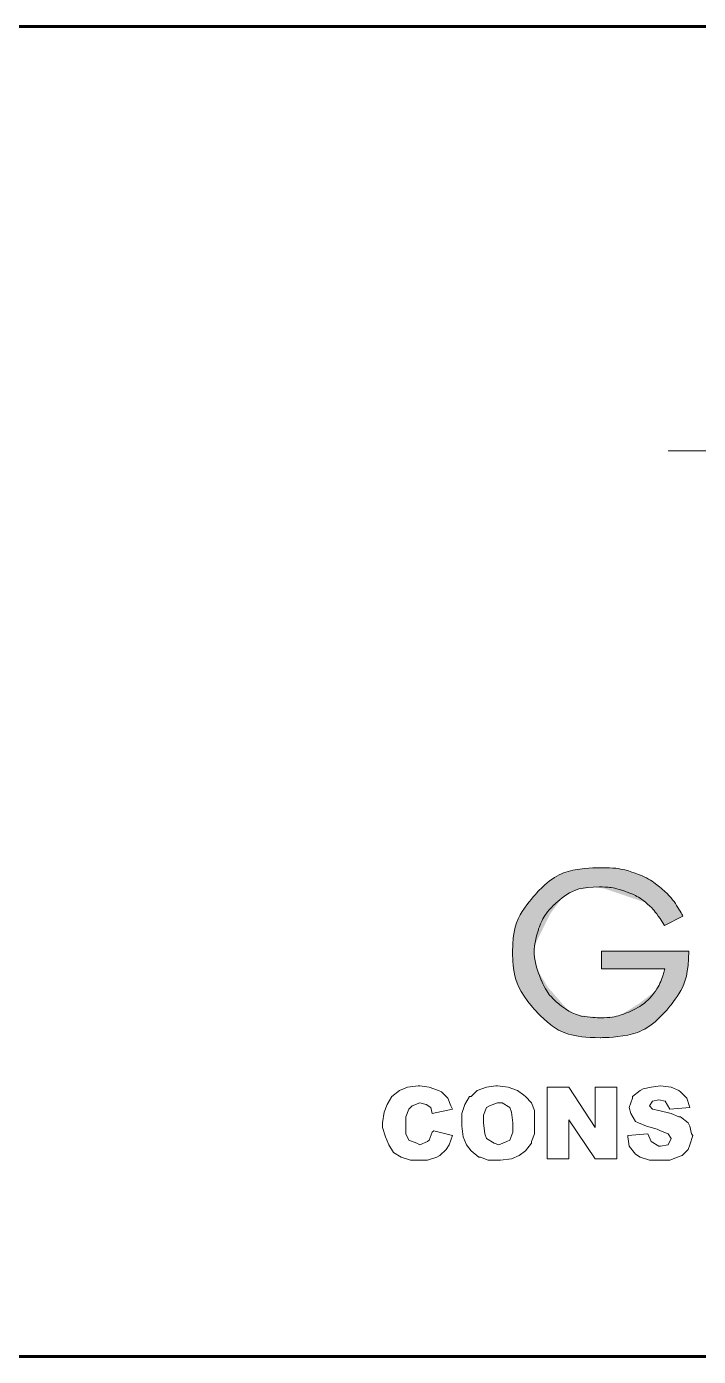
# Model space of a CAD drawing. Header units: inches. Extents: x 140 to 978, y -82 to 38.
# Drawn here: x 661.324 to 662.762, y -58.832 to -55.986 of the extents above; entities that cross this region are included whole.
import ezdxf

# ---------------------------------------------------------------- set-up
doc = ezdxf.new("R2010")
doc.units = ezdxf.units.IN
doc.header["$MEASUREMENT"] = 0
doc.layers.add('UNSAAC- ROTULO', color=7, linetype='Continuous', lineweight=60)
doc.layers.add('UNSAAC-TEXTOS', color=250, linetype='Continuous', lineweight=0)

msp = doc.modelspace()

# ---------------------------------------------------------------- hatches: boundary and pattern name
at = {"layer": 'UNSAAC-TEXTOS'}
h = msp.add_hatch(color=86, dxfattribs=at)
h.dxf.hatch_style = 1
edge = h.paths.add_edge_path()
edge.add_spline(control_points=[(662.4638, -57.8013), (662.4589, -57.8037), (662.4539, -57.8067), (662.4487, -57.8104)], knot_values=[0.18875, 0.18875, 0.18875, 0.18875, 0.1925, 0.1925, 0.1925, 0.1925], degree=3, periodic=0)
edge.add_spline(control_points=[(662.4487, -57.8104), (662.4417, -57.8152), (662.4345, -57.8213), (662.4267, -57.8289)], knot_values=[0.1925, 0.1925, 0.1925, 0.1925, 0.1975, 0.1975, 0.1975, 0.1975], degree=3, periodic=0)
edge.add_spline(control_points=[(662.4267, -57.8289), (662.4228, -57.8327), (662.4187, -57.8369), (662.4145, -57.8415), (662.4145, -57.8415), (662.4135, -57.8427), (662.4117, -57.8447)], knot_values=[0.1975, 0.1975, 0.1975, 0.1975, 0.2, 0.2, 0.2, 0.205, 0.205, 0.205, 0.205], degree=3, periodic=0)
edge.add_spline(control_points=[(662.4117, -57.8447), (662.4099, -57.8468), (662.4074, -57.8497), (662.4046, -57.8532)], knot_values=[0.205, 0.205, 0.205, 0.205, 0.21, 0.21, 0.21, 0.21], degree=3, periodic=0)
edge.add_spline(control_points=[(662.4046, -57.8532), (662.4017, -57.8568), (662.3984, -57.8609), (662.395, -57.8654)], knot_values=[0.21, 0.21, 0.21, 0.21, 0.215, 0.215, 0.215, 0.215], degree=3, periodic=0)
edge.add_spline(control_points=[(662.395, -57.8654), (662.3917, -57.8699), (662.3866, -57.8772), (662.3821, -57.8847), (662.3806, -57.8872)], knot_values=[0.215, 0.215, 0.215, 0.215, 0.22, 0.2225, 0.2225, 0.2225, 0.2225], degree=3, periodic=0)
edge.add_spline(control_points=[(662.3806, -57.8872), (662.3777, -57.8923), (662.3752, -57.8977), (662.373, -57.9037)], knot_values=[0.2225, 0.2225, 0.2225, 0.2225, 0.2275, 0.2275, 0.2275, 0.2275], degree=3, periodic=0)
edge.add_spline(control_points=[(662.373, -57.9037), (662.3707, -57.9097), (662.3689, -57.9164), (662.3675, -57.9241)], knot_values=[0.2275, 0.2275, 0.2275, 0.2275, 0.2325, 0.2325, 0.2325, 0.2325], degree=3, periodic=0)
edge.add_spline(control_points=[(662.3675, -57.9241), (662.366, -57.9317), (662.365, -57.9405), (662.3645, -57.9506)], knot_values=[0.2325, 0.2325, 0.2325, 0.2325, 0.2375, 0.2375, 0.2375, 0.2375], degree=3, periodic=0)
edge.add_spline(control_points=[(662.3645, -57.9506), (662.3643, -57.9557), (662.3641, -57.9611), (662.3641, -57.9669), (662.3641, -57.9669), (662.3641, -57.9683), (662.3642, -57.9707)], knot_values=[0.2375, 0.2375, 0.2375, 0.2375, 0.24, 0.24, 0.24, 0.245, 0.245, 0.245, 0.245], degree=3, periodic=0)
edge.add_spline(control_points=[(662.3642, -57.9707), (662.3643, -57.9731), (662.3644, -57.9764), (662.3646, -57.9805)], knot_values=[0.245, 0.245, 0.245, 0.245, 0.25, 0.25, 0.25, 0.25], degree=3, periodic=0)
edge.add_spline(control_points=[(662.3646, -57.9805), (662.3648, -57.9845), (662.3651, -57.9892), (662.3656, -57.9942)], knot_values=[0.25, 0.25, 0.25, 0.25, 0.255, 0.255, 0.255, 0.255], degree=3, periodic=0)
edge.add_spline(control_points=[(662.3656, -57.9942), (662.3661, -57.9992), (662.3672, -58.0071), (662.3687, -58.0148), (662.3693, -58.0174)], knot_values=[0.255, 0.255, 0.255, 0.255, 0.26, 0.2625, 0.2625, 0.2625, 0.2625], degree=3, periodic=0)
edge.add_spline(control_points=[(662.3693, -58.0174), (662.3704, -58.0226), (662.372, -58.0278), (662.3742, -58.0333)], knot_values=[0.2625, 0.2625, 0.2625, 0.2625, 0.2675, 0.2675, 0.2675, 0.2675], degree=3, periodic=0)
edge.add_spline(control_points=[(662.3742, -58.0333), (662.3764, -58.0388), (662.3792, -58.0447), (662.3829, -58.0511)], knot_values=[0.2675, 0.2675, 0.2675, 0.2675, 0.2725, 0.2725, 0.2725, 0.2725], degree=3, periodic=0)
edge.add_spline(control_points=[(662.3829, -58.0511), (662.3867, -58.0574), (662.3913, -58.0643), (662.3972, -58.0721)], knot_values=[0.2725, 0.2725, 0.2725, 0.2725, 0.2775, 0.2775, 0.2775, 0.2775], degree=3, periodic=0)
edge.add_spline(control_points=[(662.3972, -58.0721), (662.4001, -58.0759), (662.4033, -58.08), (662.4069, -58.0843), (662.4069, -58.0843), (662.408, -58.0856), (662.41, -58.0879)], knot_values=[0.2775, 0.2775, 0.2775, 0.2775, 0.28, 0.28, 0.28, 0.285, 0.285, 0.285, 0.285], degree=3, periodic=0)
edge.add_spline(control_points=[(662.41, -58.0879), (662.4141, -58.0925), (662.4217, -58.1009), (662.431, -58.1096)], knot_values=[0.285, 0.285, 0.285, 0.285, 0.295, 0.295, 0.295, 0.295], degree=3, periodic=0)
edge.add_spline(control_points=[(662.431, -58.1096), (662.4356, -58.1139), (662.4432, -58.1206), (662.4513, -58.1265), (662.4541, -58.1284)], knot_values=[0.295, 0.295, 0.295, 0.295, 0.3, 0.3025, 0.3025, 0.3025, 0.3025], degree=3, periodic=0)
edge.add_spline(control_points=[(662.4541, -58.1284), (662.4583, -58.1312), (662.4627, -58.1337), (662.4676, -58.1361)], knot_values=[0.3025, 0.3025, 0.3025, 0.3025, 0.30625, 0.30625, 0.30625, 0.30625], degree=3, periodic=0)
edge.add_spline(control_points=[(662.4676, -58.1361), (662.4709, -58.1376), (662.4744, -58.1391), (662.4782, -58.1404)], knot_values=[0.30625, 0.30625, 0.30625, 0.30625, 0.30875, 0.30875, 0.30875, 0.30875], degree=3, periodic=0)
edge.add_spline(control_points=[(662.4782, -58.1404), (662.4838, -58.1424), (662.4901, -58.1441), (662.4972, -58.1455)], knot_values=[0.30875, 0.30875, 0.30875, 0.30875, 0.3125, 0.3125, 0.3125, 0.3125], degree=3, periodic=0)
edge.add_spline(control_points=[(662.4972, -58.1455), (662.5067, -58.1473), (662.5176, -58.1486), (662.5306, -58.1493)], knot_values=[0.3125, 0.3125, 0.3125, 0.3125, 0.3175, 0.3175, 0.3175, 0.3175], degree=3, periodic=0)
edge.add_spline(control_points=[(662.5306, -58.1493), (662.5371, -58.1496), (662.5441, -58.1498), (662.5516, -58.1498), (662.5516, -58.1498), (662.5536, -58.1498), (662.557, -58.1497)], knot_values=[0.3175, 0.3175, 0.3175, 0.3175, 0.32, 0.32, 0.32, 0.325, 0.325, 0.325, 0.325], degree=3, periodic=0)
edge.add_spline(control_points=[(662.557, -58.1497), (662.5637, -58.1495), (662.576, -58.149), (662.5897, -58.1474)], knot_values=[0.325, 0.325, 0.325, 0.325, 0.335, 0.335, 0.335, 0.335], degree=3, periodic=0)
edge.add_spline(control_points=[(662.5897, -58.1474), (662.5966, -58.1466), (662.6074, -58.1451), (662.6178, -58.1427), (662.6212, -58.1418)], knot_values=[0.335, 0.335, 0.335, 0.335, 0.34, 0.3425, 0.3425, 0.3425, 0.3425], degree=3, periodic=0)
edge.add_spline(control_points=[(662.6212, -58.1418), (662.6264, -58.1404), (662.6315, -58.1387), (662.6366, -58.1364)], knot_values=[0.3425, 0.3425, 0.3425, 0.3425, 0.34625, 0.34625, 0.34625, 0.34625], degree=3, periodic=0)
edge.add_spline(control_points=[(662.6366, -58.1364), (662.6401, -58.135), (662.6436, -58.1333), (662.6471, -58.1313)], knot_values=[0.34625, 0.34625, 0.34625, 0.34625, 0.34875, 0.34875, 0.34875, 0.34875], degree=3, periodic=0)
edge.add_spline(control_points=[(662.6471, -58.1313), (662.6524, -58.1283), (662.6578, -58.1247), (662.6634, -58.1203)], knot_values=[0.34875, 0.34875, 0.34875, 0.34875, 0.3525, 0.3525, 0.3525, 0.3525], degree=3, periodic=0)
edge.add_spline(control_points=[(662.6634, -58.1203), (662.671, -58.1144), (662.6789, -58.1071), (662.6875, -58.0979)], knot_values=[0.3525, 0.3525, 0.3525, 0.3525, 0.3575, 0.3575, 0.3575, 0.3575], degree=3, periodic=0)
edge.add_spline(control_points=[(662.6875, -58.0979), (662.6918, -58.0933), (662.6962, -58.0882), (662.7009, -58.0826), (662.7009, -58.0826), (662.7017, -58.0816), (662.7031, -58.0799)], knot_values=[0.3575, 0.3575, 0.3575, 0.3575, 0.36, 0.36, 0.36, 0.365, 0.365, 0.365, 0.365], degree=3, periodic=0)
edge.add_spline(control_points=[(662.7031, -58.0799), (662.7059, -58.0764), (662.7109, -58.0698), (662.7162, -58.0618)], knot_values=[0.365, 0.365, 0.365, 0.365, 0.375, 0.375, 0.375, 0.375], degree=3, periodic=0)
edge.add_spline(control_points=[(662.7162, -58.0618), (662.7189, -58.0579), (662.7229, -58.0514), (662.7265, -58.0446), (662.7276, -58.0423)], knot_values=[0.375, 0.375, 0.375, 0.375, 0.38, 0.3825, 0.3825, 0.3825, 0.3825], degree=3, periodic=0)
edge.add_spline(control_points=[(662.7276, -58.0423), (662.7299, -58.0377), (662.732, -58.0327), (662.7337, -58.027)], knot_values=[0.3825, 0.3825, 0.3825, 0.3825, 0.3875, 0.3875, 0.3875, 0.3875], degree=3, periodic=0)
edge.add_spline(control_points=[(662.7337, -58.027), (662.7355, -58.0213), (662.737, -58.0148), (662.7382, -58.0073)], knot_values=[0.3875, 0.3875, 0.3875, 0.3875, 0.3925, 0.3925, 0.3925, 0.3925], degree=3, periodic=0)
edge.add_spline(control_points=[(662.7382, -58.0073), (662.7394, -57.9997), (662.7403, -57.991), (662.7408, -57.9808)], knot_values=[0.3925, 0.3925, 0.3925, 0.3925, 0.3975, 0.3975, 0.3975, 0.3975], degree=3, periodic=0)
edge.add_spline(control_points=[(662.7408, -57.9808), (662.741, -57.9757), (662.7412, -57.9702), (662.7412, -57.9643)], knot_values=[0.3975, 0.3975, 0.3975, 0.3975, 0.4, 0.4, 0.4, 0.4], degree=3, periodic=0)
edge.add_spline(control_points=[(662.7412, -57.9643), (662.7412, -57.9643), (662.7412, -57.9643), (662.5543, -57.9643), (662.5543, -57.9643)], knot_values=[0.4, 0.4, 0.4, 0.4, 0.42, 0.44, 0.44, 0.44, 0.44], degree=3, periodic=0)
edge.add_spline(control_points=[(662.5543, -57.9643), (662.5543, -57.9643), (662.5543, -57.9643), (662.5543, -58.0028), (662.5543, -58.0028)], knot_values=[0.44, 0.44, 0.44, 0.44, 0.46, 0.48, 0.48, 0.48, 0.48], degree=3, periodic=0)
edge.add_spline(control_points=[(662.5543, -58.0028), (662.5543, -58.0028), (662.5543, -58.0028), (662.6898, -58.0028), (662.6898, -58.0028), (662.6898, -58.0028), (662.689, -58.0058), (662.6877, -58.0101)], knot_values=[0.48, 0.48, 0.48, 0.48, 0.5, 0.52, 0.52, 0.52, 0.53, 0.53, 0.53, 0.53], degree=3, periodic=0)
edge.add_spline(control_points=[(662.6828, -58.0255), (662.6847, -58.0201), (662.6865, -58.0145), (662.6877, -58.0101)], knot_values=[0.53, 0.53, 0.53, 0.53, 0.54, 0.54, 0.54, 0.54], degree=3, periodic=0)
edge.add_spline(control_points=[(662.6701, -58.05), (662.6744, -58.0439), (662.6773, -58.0386), (662.6797, -58.0333)], knot_values=[0.545, 0.545, 0.545, 0.545, 0.555, 0.555, 0.555, 0.555], degree=3, periodic=0)
edge.add_spline(control_points=[(662.6624, -58.0599), (662.6654, -58.0563), (662.6679, -58.0531), (662.6701, -58.05)], knot_values=[0.555, 0.555, 0.555, 0.555, 0.56, 0.56, 0.56, 0.56], degree=3, periodic=0)
edge.add_spline(control_points=[(662.6084, -58.0969), (662.6121, -58.0954), (662.6146, -58.0943), (662.6146, -58.0943), (662.6344, -58.0856), (662.6503, -58.0741), (662.6624, -58.0599), (662.6624, -58.0599)], knot_values=[0.56, 0.56, 0.56, 0.56, 0.57, 0.57, 0.57, 0.59, 0.61, 0.61, 0.61, 0.61], degree=3, periodic=0)
edge.add_spline(control_points=[(662.5946, -58.1019), (662.5997, -58.1003), (662.6047, -58.0984), (662.6084, -58.0969)], knot_values=[0.61, 0.61, 0.61, 0.61, 0.62, 0.62, 0.62, 0.62], degree=3, periodic=0)
edge.add_spline(control_points=[(662.5778, -58.1058), (662.5811, -58.1054), (662.584, -58.1048), (662.5868, -58.1041)], knot_values=[0.625, 0.625, 0.625, 0.625, 0.63, 0.63, 0.63, 0.63], degree=3, periodic=0)
edge.add_spline(control_points=[(662.5412, -58.107), (662.5478, -58.1073), (662.5523, -58.1073), (662.5523, -58.1073), (662.5578, -58.1073), (662.5625, -58.1072), (662.5667, -58.107)], knot_values=[0.635, 0.635, 0.635, 0.635, 0.645, 0.645, 0.645, 0.65, 0.65, 0.65, 0.65], degree=3, periodic=0)
edge.add_spline(control_points=[(662.5114, -58.1034), (662.5135, -58.1039), (662.5238, -58.1058), (662.5347, -58.1067), (662.5412, -58.107)], knot_values=[0.65, 0.65, 0.65, 0.65, 0.6525, 0.6625, 0.6625, 0.6625, 0.6625], degree=3, periodic=0)
edge.add_spline(control_points=[(662.4988, -58.0997), (662.5031, -58.1014), (662.5073, -58.1025), (662.5114, -58.1034)], knot_values=[0.6625, 0.6625, 0.6625, 0.6625, 0.6675, 0.6675, 0.6675, 0.6675], degree=3, periodic=0)
edge.add_spline(control_points=[(662.4849, -58.093), (662.4899, -58.0959), (662.4944, -58.098), (662.4988, -58.0997)], knot_values=[0.6675, 0.6675, 0.6675, 0.6675, 0.6725, 0.6725, 0.6725, 0.6725], degree=3, periodic=0)
edge.add_spline(control_points=[(662.4689, -58.082), (662.4747, -58.0865), (662.48, -58.0901), (662.4849, -58.093)], knot_values=[0.6725, 0.6725, 0.6725, 0.6725, 0.6775, 0.6775, 0.6775, 0.6775], degree=3, periodic=0)
edge.add_spline(control_points=[(662.4247, -58.0247), (662.4255, -58.0266), (662.426, -58.0277), (662.426, -58.0277), (662.4348, -58.0474), (662.446, -58.063), (662.4597, -58.0746), (662.4597, -58.0746)], knot_values=[0.68, 0.68, 0.68, 0.68, 0.685, 0.685, 0.685, 0.705, 0.725, 0.725, 0.725, 0.725], degree=3, periodic=0)
edge.add_spline(control_points=[(662.4177, -58.0055), (662.4204, -58.0139), (662.4232, -58.0209), (662.4247, -58.0247)], knot_values=[0.725, 0.725, 0.725, 0.725, 0.735, 0.735, 0.735, 0.735], degree=3, periodic=0)
edge.add_spline(control_points=[(662.4123, -57.9853), (662.4128, -57.9877), (662.4143, -57.9946), (662.4163, -58.0014), (662.4177, -58.0055)], knot_values=[0.735, 0.735, 0.735, 0.735, 0.7375, 0.7425, 0.7425, 0.7425, 0.7425], degree=3, periodic=0)
edge.add_spline(control_points=[(662.4106, -57.9704), (662.4107, -57.973), (662.4109, -57.9756), (662.4112, -57.9781)], knot_values=[0.745, 0.745, 0.745, 0.745, 0.7475, 0.7475, 0.7475, 0.7475], degree=3, periodic=0)
edge.add_spline(control_points=[(662.4114, -57.9529), (662.4106, -57.9593), (662.4104, -57.965), (662.4106, -57.9704)], knot_values=[0.7475, 0.7475, 0.7475, 0.7475, 0.7525, 0.7525, 0.7525, 0.7525], degree=3, periodic=0)
edge.add_spline(control_points=[(662.4158, -57.9315), (662.4136, -57.9394), (662.4123, -57.9465), (662.4114, -57.9529)], knot_values=[0.7525, 0.7525, 0.7525, 0.7525, 0.7575, 0.7575, 0.7575, 0.7575], degree=3, periodic=0)
edge.add_spline(control_points=[(662.4551, -57.8635), (662.4536, -57.8649), (662.4528, -57.8657), (662.4528, -57.8657), (662.4373, -57.8808), (662.4262, -57.8986), (662.4195, -57.9189), (662.4195, -57.9189)], knot_values=[0.76, 0.76, 0.76, 0.76, 0.765, 0.765, 0.765, 0.785, 0.805, 0.805, 0.805, 0.805], degree=3, periodic=0)
edge.add_spline(control_points=[(662.4701, -57.8508), (662.4635, -57.8559), (662.458, -57.8608), (662.4551, -57.8635)], knot_values=[0.805, 0.805, 0.805, 0.805, 0.815, 0.815, 0.815, 0.815], degree=3, periodic=0)
edge.add_spline(control_points=[(662.4863, -57.8397), (662.4843, -57.8408), (662.4787, -57.8443), (662.4734, -57.8482), (662.4701, -57.8508)], knot_values=[0.815, 0.815, 0.815, 0.815, 0.8175, 0.8225, 0.8225, 0.8225, 0.8225], degree=3, periodic=0)
edge.add_spline(control_points=[(662.4989, -57.8339), (662.4942, -57.8356), (662.4901, -57.8376), (662.4863, -57.8397)], knot_values=[0.8225, 0.8225, 0.8225, 0.8225, 0.8275, 0.8275, 0.8275, 0.8275], degree=3, periodic=0)
edge.add_spline(control_points=[(662.515, -57.8297), (662.5089, -57.8308), (662.5036, -57.8322), (662.4989, -57.8339)], knot_values=[0.8275, 0.8275, 0.8275, 0.8275, 0.8325, 0.8325, 0.8325, 0.8325], degree=3, periodic=0)
edge.add_spline(control_points=[(662.5366, -57.8274), (662.5283, -57.8278), (662.5212, -57.8286), (662.515, -57.8297)], knot_values=[0.8325, 0.8325, 0.8325, 0.8325, 0.8375, 0.8375, 0.8375, 0.8375], degree=3, periodic=0)
edge.add_spline(control_points=[(662.5501, -57.8271), (662.5452, -57.8271), (662.5408, -57.8272), (662.5366, -57.8274)], knot_values=[0.8375, 0.8375, 0.8375, 0.8375, 0.84, 0.84, 0.84, 0.84], degree=3, periodic=0)
edge.add_spline(control_points=[(662.6044, -57.8363), (662.5868, -57.8302), (662.5687, -57.8271), (662.5501, -57.8271), (662.5501, -57.8271)], knot_values=[0.84, 0.84, 0.84, 0.84, 0.86, 0.88, 0.88, 0.88, 0.88], degree=3, periodic=0)
edge.add_spline(control_points=[(662.6493, -57.8606), (662.637, -57.8504), (662.622, -57.8424), (662.6044, -57.8363), (662.6044, -57.8363)], knot_values=[0.88, 0.88, 0.88, 0.88, 0.9, 0.92, 0.92, 0.92, 0.92], degree=3, periodic=0)
edge.add_spline(control_points=[(662.6493, -57.8606), (662.6493, -57.8606), (662.6617, -57.8707), (662.6751, -57.8869), (662.6893, -57.9094)], knot_values=[0.92, 0.92, 0.92, 0.92, 0.96, 1, 1, 1, 1], degree=3, periodic=0)
edge.add_spline(control_points=[(662.6893, -57.9094), (662.6893, -57.9094), (662.6992, -57.9045), (662.7091, -57.8995)], knot_values=[0, 0, 0, 0, 0.02, 0.02, 0.02, 0.02], degree=3, periodic=0)
edge.add_spline(control_points=[(662.7091, -57.8995), (662.719, -57.8946), (662.7289, -57.8896), (662.7289, -57.8896), (662.7289, -57.8896), (662.7272, -57.8866), (662.7247, -57.8823)], knot_values=[0.02, 0.02, 0.02, 0.02, 0.04, 0.04, 0.04, 0.05, 0.05, 0.05, 0.05], degree=3, periodic=0)
edge.add_spline(control_points=[(662.7247, -57.8823), (662.7222, -57.8779), (662.7189, -57.8722), (662.7154, -57.8667)], knot_values=[0.05, 0.05, 0.05, 0.05, 0.06, 0.06, 0.06, 0.06], degree=3, periodic=0)
edge.add_spline(control_points=[(662.7154, -57.8667), (662.7136, -57.864), (662.7118, -57.8613), (662.7099, -57.8587)], knot_values=[0.06, 0.06, 0.06, 0.06, 0.065, 0.065, 0.065, 0.065], degree=3, periodic=0)
edge.add_spline(control_points=[(662.7099, -57.8587), (662.7079, -57.856), (662.7058, -57.8533), (662.7034, -57.8505)], knot_values=[0.065, 0.065, 0.065, 0.065, 0.07, 0.07, 0.07, 0.07], degree=3, periodic=0)
edge.add_spline(control_points=[(662.7034, -57.8505), (662.7009, -57.8476), (662.6982, -57.8447), (662.695, -57.8415)], knot_values=[0.07, 0.07, 0.07, 0.07, 0.075, 0.075, 0.075, 0.075], degree=3, periodic=0)
edge.add_spline(control_points=[(662.695, -57.8415), (662.6918, -57.8384), (662.6881, -57.835), (662.6839, -57.8313), (662.6839, -57.8313), (662.6817, -57.8294), (662.6785, -57.8268)], knot_values=[0.075, 0.075, 0.075, 0.075, 0.08, 0.08, 0.08, 0.09, 0.09, 0.09, 0.09], degree=3, periodic=0)
edge.add_spline(control_points=[(662.6785, -57.8268), (662.6752, -57.8241), (662.6708, -57.8207), (662.6663, -57.8174)], knot_values=[0.09, 0.09, 0.09, 0.09, 0.1, 0.1, 0.1, 0.1], degree=3, periodic=0)
edge.add_spline(control_points=[(662.6663, -57.8174), (662.6641, -57.8158), (662.6618, -57.8142), (662.6593, -57.8127)], knot_values=[0.1, 0.1, 0.1, 0.1, 0.105, 0.105, 0.105, 0.105], degree=3, periodic=0)
edge.add_spline(control_points=[(662.6593, -57.8127), (662.6543, -57.8095), (662.6485, -57.8064), (662.6404, -57.803)], knot_values=[0.105, 0.105, 0.105, 0.105, 0.115, 0.115, 0.115, 0.115], degree=3, periodic=0)
edge.add_spline(control_points=[(662.6404, -57.803), (662.6364, -57.8013), (662.6318, -57.7995), (662.6265, -57.7975), (662.6265, -57.7975), (662.6238, -57.7966), (662.6197, -57.7952)], knot_values=[0.115, 0.115, 0.115, 0.115, 0.12, 0.12, 0.12, 0.13, 0.13, 0.13, 0.13], degree=3, periodic=0)
edge.add_spline(control_points=[(662.6197, -57.7952), (662.6156, -57.7939), (662.6101, -57.7922), (662.6045, -57.7908)], knot_values=[0.13, 0.13, 0.13, 0.13, 0.14, 0.14, 0.14, 0.14], degree=3, periodic=0)
edge.add_spline(control_points=[(662.6045, -57.7908), (662.6016, -57.7901), (662.5988, -57.7894), (662.5956, -57.7888)], knot_values=[0.14, 0.14, 0.14, 0.14, 0.145, 0.145, 0.145, 0.145], degree=3, periodic=0)
edge.add_spline(control_points=[(662.5956, -57.7888), (662.5893, -57.7877), (662.582, -57.7868), (662.5719, -57.7863)], knot_values=[0.145, 0.145, 0.145, 0.145, 0.155, 0.155, 0.155, 0.155], degree=3, periodic=0)
edge.add_spline(control_points=[(662.5719, -57.7863), (662.5668, -57.7861), (662.561, -57.786), (662.5543, -57.786), (662.5543, -57.786), (662.5524, -57.786), (662.5492, -57.7861)], knot_values=[0.155, 0.155, 0.155, 0.155, 0.16, 0.16, 0.16, 0.165, 0.165, 0.165, 0.165], degree=3, periodic=0)
edge.add_spline(control_points=[(662.5492, -57.7861), (662.5428, -57.7862), (662.531, -57.7866), (662.5179, -57.7879)], knot_values=[0.165, 0.165, 0.165, 0.165, 0.175, 0.175, 0.175, 0.175], degree=3, periodic=0)
edge.add_spline(control_points=[(662.5179, -57.7879), (662.5114, -57.7886), (662.5011, -57.7899), (662.4913, -57.7919), (662.4881, -57.7926)], knot_values=[0.175, 0.175, 0.175, 0.175, 0.18, 0.1825, 0.1825, 0.1825, 0.1825], degree=3, periodic=0)
edge.add_spline(control_points=[(662.4881, -57.7926), (662.4832, -57.7938), (662.4784, -57.7952), (662.4736, -57.797)], knot_values=[0.1825, 0.1825, 0.1825, 0.1825, 0.18625, 0.18625, 0.18625, 0.18625], degree=3, periodic=0)
edge.add_spline(control_points=[(662.4736, -57.797), (662.4704, -57.7982), (662.4671, -57.7997), (662.4638, -57.8013)], knot_values=[0.18625, 0.18625, 0.18625, 0.18625, 0.18875, 0.18875, 0.18875, 0.18875], degree=3, periodic=0)

# ---------------------------------------------------------------- linework, layer by layer
at = {"layer": 'UNSAAC- ROTULO'}
msp.add_lwpolyline([(661.2053, -55.9857), (665.7536, -55.9857), (665.7536, -58.832), (661.2053, -58.832)], close=True, dxfattribs=at)
at = {"layer": 'UNSAAC-TEXTOS'}
msp.add_line((664.2617, -56.8936), (662.6972, -56.8936), dxfattribs=at)
for points in [[(662.2122, -58.2659), (662.2056, -58.2626), (662.1856, -58.256), (662.1657, -58.2526), (662.1624, -58.2526), (662.1391, -58.256), (662.1225, -58.2626), (662.1059, -58.2759), (662.096, -58.2925), (662.0893, -58.3091), (662.086, -58.3324), (662.086, -58.3423), (662.0926, -58.3623), (662.0993, -58.3789), (662.1092, -58.3955), (662.1259, -58.4054), (662.1458, -58.4121), (662.1657, -58.4121), (662.1823, -58.4121), (662.2023, -58.4054), (662.2089, -58.4021), (662.2222, -58.3888), (662.2288, -58.3789), (662.2355, -58.3589), (662.1956, -58.349), (662.1923, -58.3523), (662.1856, -58.3689), (662.1823, -58.3722), (662.1657, -58.3789), (662.1591, -58.3756), (662.1425, -58.3689), (662.1358, -58.3556), (662.1358, -58.3324), (662.1358, -58.3191), (662.1425, -58.3025), (662.1491, -58.2958), (662.1657, -58.2892), (662.179, -58.2925), (662.189, -58.2992), (662.1923, -58.3124), (662.2355, -58.3025), (662.2321, -58.2958), (662.2255, -58.2792)], [(662.3916, -58.2759), (662.3883, -58.2726), (662.375, -58.2626), (662.3551, -58.256), (662.3318, -58.2526), (662.3285, -58.2526), (662.3085, -58.256), (662.2886, -58.2626), (662.2753, -58.2759), (662.272, -58.2759), (662.262, -58.2925), (662.2554, -58.3124), (662.2554, -58.3324), (662.2554, -58.339), (662.2587, -58.3623), (662.2654, -58.3789), (662.2753, -58.3922), (662.2919, -58.4054), (662.2953, -58.4054), (662.3119, -58.4121), (662.3351, -58.4121), (662.3384, -58.4121), (662.3617, -58.4088), (662.3783, -58.4021), (662.3916, -58.3922), (662.4049, -58.3756), (662.4049, -58.3722), (662.4115, -58.3556), (662.4115, -58.3324), (662.4115, -58.329), (662.4115, -58.3058), (662.4049, -58.2892)], [(662.4846, -58.256), (662.4381, -58.256), (662.4381, -58.4088), (662.4846, -58.4088), (662.4846, -58.3257), (662.5411, -58.4088), (662.5876, -58.4088), (662.5876, -58.256), (662.5411, -58.256), (662.5411, -58.3423)], [(662.7238, -58.3191), (662.7204, -58.3191), (662.7038, -58.3124), (662.6773, -58.3058), (662.664, -58.3025), (662.6573, -58.2958), (662.664, -58.2859), (662.6773, -58.2825), (662.6905, -58.2859), (662.7005, -58.3025), (662.7437, -58.2992), (662.7371, -58.2792), (662.7238, -58.2659), (662.7204, -58.2626), (662.7038, -58.256), (662.6806, -58.2526), (662.6607, -58.256), (662.644, -58.2593), (662.6374, -58.2626), (662.6208, -58.2759), (662.6208, -58.2792), (662.6141, -58.2992), (662.6175, -58.3124), (662.6274, -58.329), (662.6341, -58.3324), (662.6507, -58.339), (662.6739, -58.3457), (662.6806, -58.349), (662.6972, -58.3556), (662.7038, -58.3656), (662.6972, -58.3789), (662.6806, -58.3822), (662.6773, -58.3822), (662.6607, -58.3722), (662.654, -58.3556), (662.6108, -58.3589), (662.6108, -58.3623), (662.6141, -58.3822), (662.6274, -58.3988), (662.6374, -58.4054), (662.6573, -58.4121), (662.6806, -58.4121), (662.7005, -58.4121), (662.7171, -58.4054), (662.7271, -58.4021), (662.7404, -58.3888), (662.7437, -58.3789), (662.7503, -58.3589), (662.747, -58.3556), (662.7437, -58.339), (662.7404, -58.3324)], [(662.3318, -58.2892), (662.3418, -58.2892), (662.3584, -58.2992), (662.3617, -58.3091), (662.365, -58.3324), (662.365, -58.3523), (662.3584, -58.3689), (662.3517, -58.3722), (662.3351, -58.3789), (662.3252, -58.3756), (662.3085, -58.3656), (662.3052, -58.3556), (662.3019, -58.3324), (662.3019, -58.3158), (662.3085, -58.2992), (662.3152, -58.2958)]]:
    msp.add_lwpolyline(points, close=True, dxfattribs=at)
at = {"layer": 'UNSAAC-TEXTOS', "color": 86}
msp.add_open_spline([(662.6893, -57.9094), (662.6893, -57.9094), (662.7289, -57.8896), (662.7289, -57.8896), (662.7289, -57.8896), (662.7158, -57.8656), (662.7009, -57.8461), (662.6839, -57.8313), (662.6839, -57.8313), (662.6668, -57.8166), (662.6477, -57.8053), (662.6265, -57.7975), (662.6265, -57.7975), (662.6051, -57.7898), (662.5811, -57.786), (662.5543, -57.786), (662.5543, -57.786), (662.4946, -57.786), (662.4481, -57.8045), (662.4145, -57.8415), (662.4145, -57.8415), (662.3809, -57.8785), (662.3641, -57.9203), (662.3641, -57.9669), (662.3641, -57.9669), (662.3641, -58.0108), (662.3784, -58.05), (662.4069, -58.0843), (662.4069, -58.0843), (662.4429, -58.1279), (662.4912, -58.1498), (662.5516, -58.1498), (662.5516, -58.1498), (662.6139, -58.1498), (662.6637, -58.1274), (662.7009, -58.0826), (662.7009, -58.0826), (662.7273, -58.0511), (662.7408, -58.0117), (662.7412, -57.9643), (662.7412, -57.9643), (662.7412, -57.9643), (662.5543, -57.9643), (662.5543, -57.9643), (662.5543, -57.9643), (662.5543, -57.9643), (662.5543, -58.0028), (662.5543, -58.0028), (662.5543, -58.0028), (662.5543, -58.0028), (662.6898, -58.0028), (662.6898, -58.0028), (662.6898, -58.0028), (662.6835, -58.0267), (662.6744, -58.0456), (662.6624, -58.0599), (662.6624, -58.0599), (662.6503, -58.0741), (662.6344, -58.0856), (662.6146, -58.0943), (662.6146, -58.0943), (662.5948, -58.103), (662.574, -58.1073), (662.5523, -58.1073), (662.5523, -58.1073), (662.5163, -58.1073), (662.4855, -58.0965), (662.4597, -58.0746), (662.4597, -58.0746), (662.446, -58.063), (662.4348, -58.0474), (662.426, -58.0277), (662.426, -58.0277), (662.4108, -57.9935), (662.4079, -57.9544), (662.4195, -57.9189), (662.4195, -57.9189), (662.4262, -57.8986), (662.4373, -57.8808), (662.4528, -57.8657), (662.4528, -57.8657), (662.4791, -57.84), (662.5115, -57.8271), (662.5501, -57.8271), (662.5501, -57.8271), (662.5687, -57.8271), (662.5868, -57.8302), (662.6044, -57.8363), (662.6044, -57.8363), (662.622, -57.8424), (662.637, -57.8504), (662.6493, -57.8606), (662.6493, -57.8606), (662.6617, -57.8707), (662.6751, -57.8869), (662.6893, -57.9094)], degree=3, knots=[0, 0, 0, 0, 0.04, 0.04, 0.04, 0.06, 0.08, 0.08, 0.08, 0.1, 0.12, 0.12, 0.12, 0.14, 0.16, 0.16, 0.16, 0.18, 0.2, 0.2, 0.2, 0.22, 0.24, 0.24, 0.24, 0.26, 0.28, 0.28, 0.28, 0.3, 0.32, 0.32, 0.32, 0.34, 0.36, 0.36, 0.36, 0.38, 0.4, 0.4, 0.4, 0.42, 0.44, 0.44, 0.44, 0.46, 0.48, 0.48, 0.48, 0.5, 0.52, 0.52, 0.52, 0.54, 0.56, 0.56, 0.56, 0.58, 0.6, 0.6, 0.6, 0.62, 0.64, 0.64, 0.64, 0.66, 0.68, 0.68, 0.68, 0.7, 0.72, 0.72, 0.72, 0.74, 0.76, 0.76, 0.76, 0.78, 0.8, 0.8, 0.8, 0.82, 0.84, 0.84, 0.84, 0.86, 0.88, 0.88, 0.88, 0.9, 0.92, 0.92, 0.92, 0.96, 1, 1, 1, 1], dxfattribs=at)

doc.saveas('drawing.dxf')
